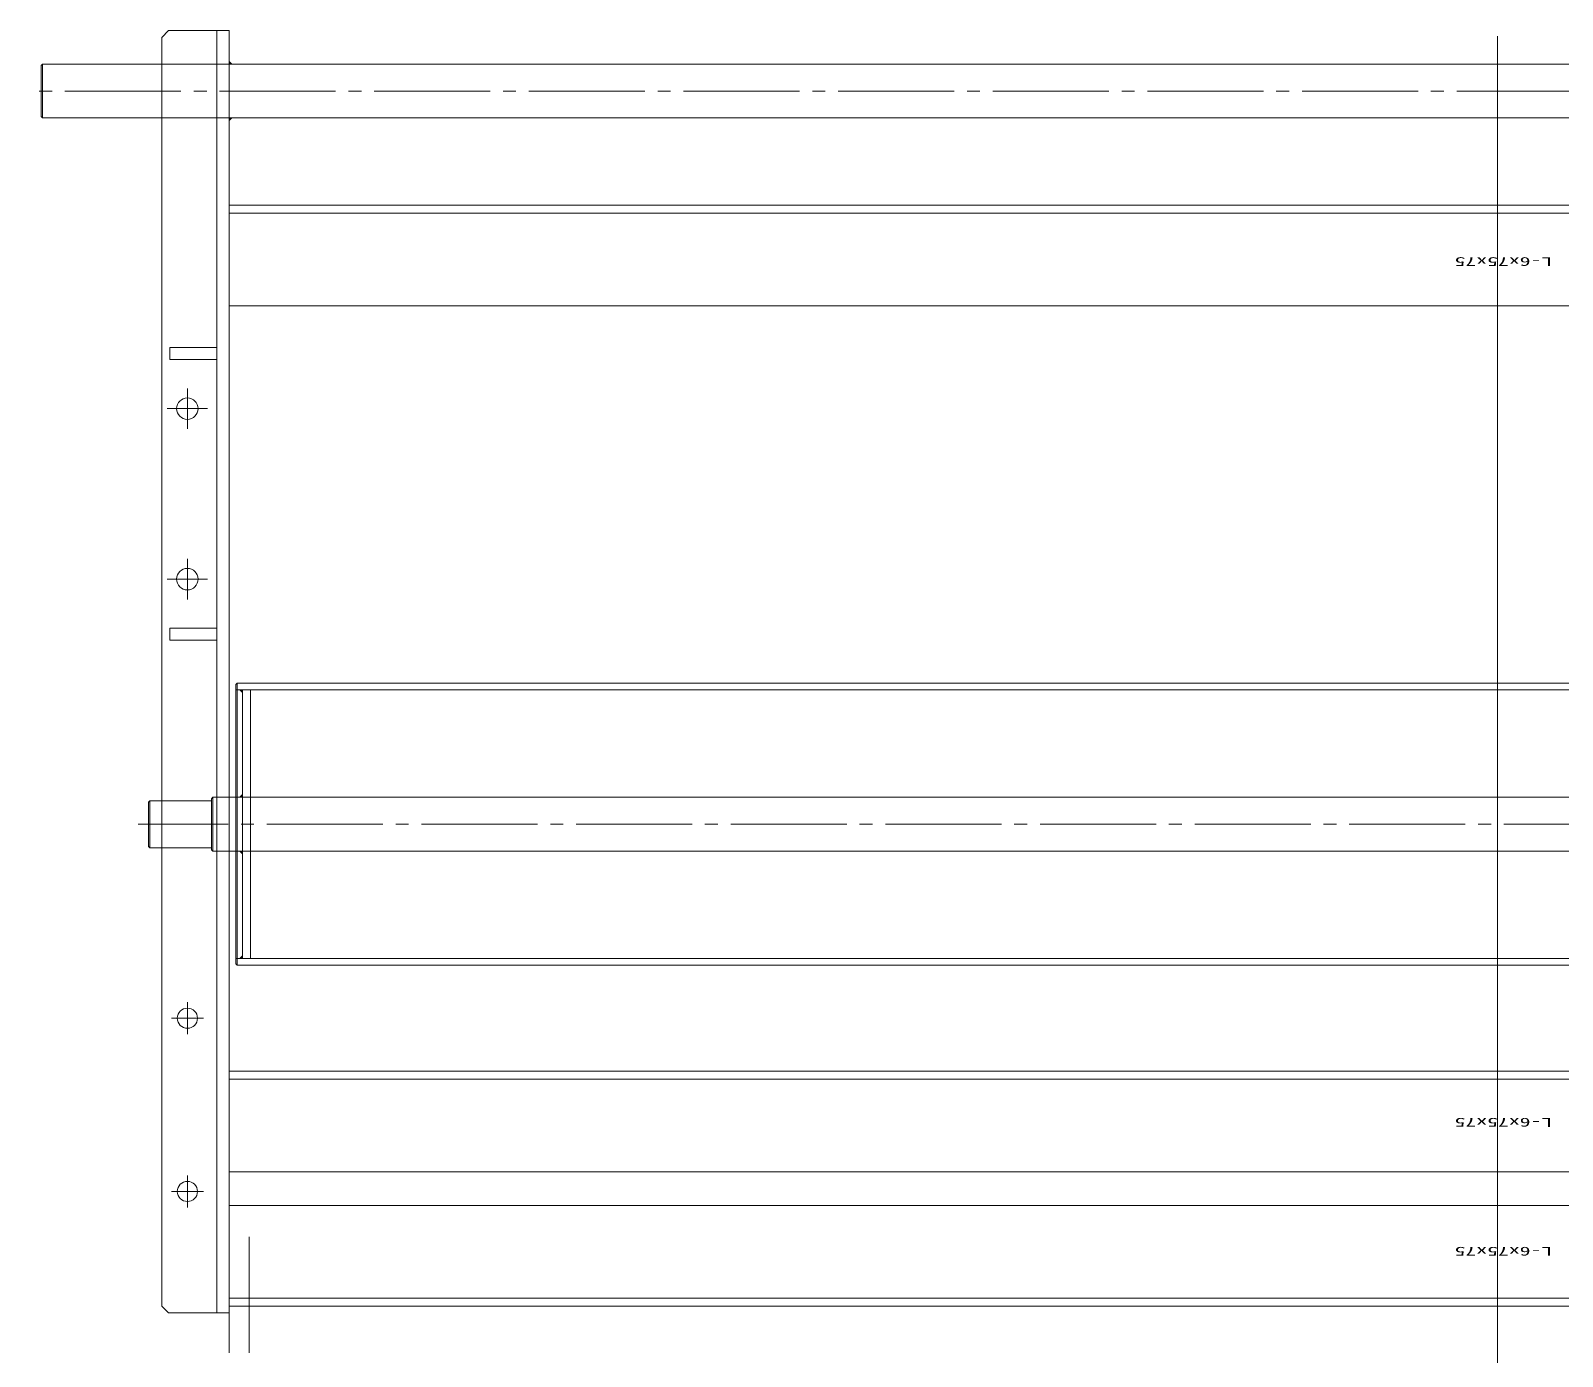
# Model space of a CAD drawing. Units: millimetres at full size. Extents: x -32787 to 32787, y -11878 to 14562.
# Drawn here: x -23456 to -22315, y 13575 to 14562 of the extents above; entities that cross this region are included whole.
import ezdxf
from ezdxf.enums import TextEntityAlignment as Align

# ---------------------------------------------------------------- set-up
doc = ezdxf.new("R2010")
doc.units = ezdxf.units.MM
doc.header["$LTSCALE"] = 9.6
doc.linetypes.add('CHAIN2', pattern=[12, 9, -1, 1, -1])
doc.linetypes.add('DOUBLE_CHAIN2', pattern=[12.8, 9, -1, 0.6, -0.6, 0.6, -1])
for name, color, linetype, lineweight in [('0-2_0', 2, 'Continuous', 9), ('0-3_05_CENTER', 2, 'CHAIN2', 9), ('0-4_04_HIDDEN', 7, 'Continuous', 9), ('0-5_10_DRAFT', 1, 'Continuous', 9), ('0-8_04_中心線', 4, 'CHAIN2', 9), ('0-A_06_PHANTOM', 2, 'DOUBLE_CHAIN2', 9)]:
    doc.layers.add(name, color=color, linetype=linetype, lineweight=lineweight)
doc.styles.add('ＭＳ ゴシック', font='')
doc.styles.get('ＭＳ ゴシック').set_extended_font_data('MS Gothic')

# ---------------------------------------------------------------- blocks, each defined once
blk = doc.blocks.new('A$C67F20274_1_1_1')
at = {"layer": '0-2_0', "color": 3}
blk.add_line((-1, -1), (0, 0), dxfattribs=at)
blk.add_lwpolyline([(0, 0), (-2, 0), (0, -2)], close=True, dxfattribs=at)
blk = doc.blocks.new('A$C11311CD3_1_1_1')
at = {"layer": '0-2_0', "color": 134}
for p, q in [((939, 105), (939, -105)), ((957, -20), (957, 20)), ((1004, -17.5), (1004, 17.5))]:
    blk.add_line(p, q, dxfattribs=at)
for points in [[(-939, 105), (939, 105), (940, 104), (940, -104), (939, -105), (-939, -105), (-940, -104), (-940, 104)], [(958, 17.5), (958, -17.5), (1004, -17.5), (1005, -16.5), (1005, 16.5), (1004, 17.5)]]:
    blk.add_lwpolyline(points, close=True, dxfattribs=at)
blk.add_lwpolyline([(940, -20), (957, -20), (958, -19), (958, 19), (957, 20), (940, 20)], dxfattribs=at)
at = {"layer": '0-3_05_CENTER'}
blk.add_line((-1012.78, 0), (1012.78, 0), dxfattribs=at)
at = {"layer": '0-4_04_HIDDEN'}
for p, q in [((-940, 99.95), (940, 99.95)), ((929, 99.95), (929, -99.95)), ((935, 99.95), (935, -99.95)), ((-940, 20), (940, 20)), ((940, -20), (-940, -20)), ((-940, -99.95), (940, -99.95))]:
    blk.add_line(p, q, dxfattribs=at)
at = {"layer": '0-5_10_DRAFT'}
blk.add_line((0, 105), (0, -105), dxfattribs=at)
at = {"layer": '0-2_0', "xscale": -1}
for p in [(935, 99.95), (935, -20)]:
    blk.add_blockref('A$C67F20274_1_1_1', p, dxfattribs=at)
at = {"layer": '0-2_0', "rotation": 180}
for p in [(935, 20), (935, -99.95)]:
    blk.add_blockref('A$C67F20274_1_1_1', p, dxfattribs=at)
blk = doc.blocks.new('A$C710D0C96_1_1_1')
at = {"layer": '0-2_0', "color": 134}
for p, q in [((954, 940), (954, -15)), ((-945, 929), (945, 929)), ((-945, 766), (945, 766)), ((-945, 121), (945, 121)), ((945, 50), (-945, 50)), ((1084, 10), (1084, 50)), ((945, 10), (-945, 10))]:
    blk.add_line(p, q, dxfattribs=at)
blk.add_lwpolyline([(995, 10), (995, -10), (990, -15), (945, -15), (945, 940), (990, 940), (995, 935), (995, 50)], dxfattribs=at)
for points in [[(-945, 935), (945, 935), (945, 860), (-945, 860)], [(-945, 760), (945, 760), (945, 835), (-945, 835)], [(954, 430), (989, 430), (989, 439), (954, 439)], [(954, 230), (989, 230), (989, 221), (954, 221)], [(-945, 115), (945, 115), (945, 190), (-945, 190)], [(954, 50), (954, 10), (1084, 10), (1085, 11), (1085, 49), (1084, 50)]]:
    blk.add_lwpolyline(points, close=True, dxfattribs=at)
for centre, radius in [((976, 849.5), 7.5), ((976, 720.5), 7.5), ((976, 393.5), 8), ((976, 266.5), 8)]:
    blk.add_circle(centre, radius, dxfattribs=at)
at = {"layer": '0-3_05_CENTER'}
for p, q in [((976, 837.604), (976, 861.396)), ((987.896, 849.5), (964.104, 849.5)), ((976, 708.604), (976, 732.396)), ((987.896, 720.5), (964.104, 720.5)), ((976, 378.439), (976, 408.561)), ((991.061, 393.5), (960.939, 393.5)), ((976, 251.439), (976, 281.561)), ((991.061, 266.5), (960.939, 266.5)), ((-1092.782, 30), (1092.782, 30))]:
    blk.add_line(p, q, dxfattribs=at)
at = {"layer": '0-4_04_HIDDEN'}
for p, q in [((954, 50), (945, 50)), ((995, 50), (995, 10)), ((954, 10), (945, 10))]:
    blk.add_line(p, q, dxfattribs=at)
at = {"layer": '0-5_10_DRAFT'}
blk.add_line((0, 955.688), (0, -10.828), dxfattribs=at)
at = {"layer": '0-2_0', "xscale": -1, "rotation": 180}
blk.add_blockref('A$C67F20274_1_1_1', (945, 50), dxfattribs=at)
at = {"layer": '0-2_0'}
blk.add_blockref('A$C67F20274_1_1_1', (945, 10), dxfattribs=at)
at = {"layer": '0-5_10_DRAFT', "style": 'ＭＳ ゴシック', "width": 1.8}
for p in [(-40.745, 888.881), (-40.745, 792.822), (-40.745, 151.798)]:
    blk.add_text('L-6x75x75', height=6.598, dxfattribs=at).set_placement(p, align=Align.BOTTOM_LEFT)

msp = doc.modelspace()

# ---------------------------------------------------------------- linework, layer by layer
at = {"layer": '0-8_04_中心線'}
msp.add_line((-22363.086, 13591.508), (-22363.086, 12295.61), dxfattribs=at)
at = {"layer": '0-A_06_PHANTOM', "color": 7}
for p, q in [((-23308.086, 13663.778), (-23308.086, 12376.353)), ((-23293.086, 13663.778), (-23293.086, 12376.353))]:
    msp.add_line(p, q, dxfattribs=at)

# ---------------------------------------------------------------- block references
at = {"layer": '0-2_0', "rotation": 180}
for name, p in [('A$C710D0C96_1_1_1', (-22363.086, 14547.195)), ('A$C11311CD3_1_1_1', (-22363.086, 13971.207))]:
    msp.add_blockref(name, p, dxfattribs=at)

doc.saveas('drawing.dxf')
